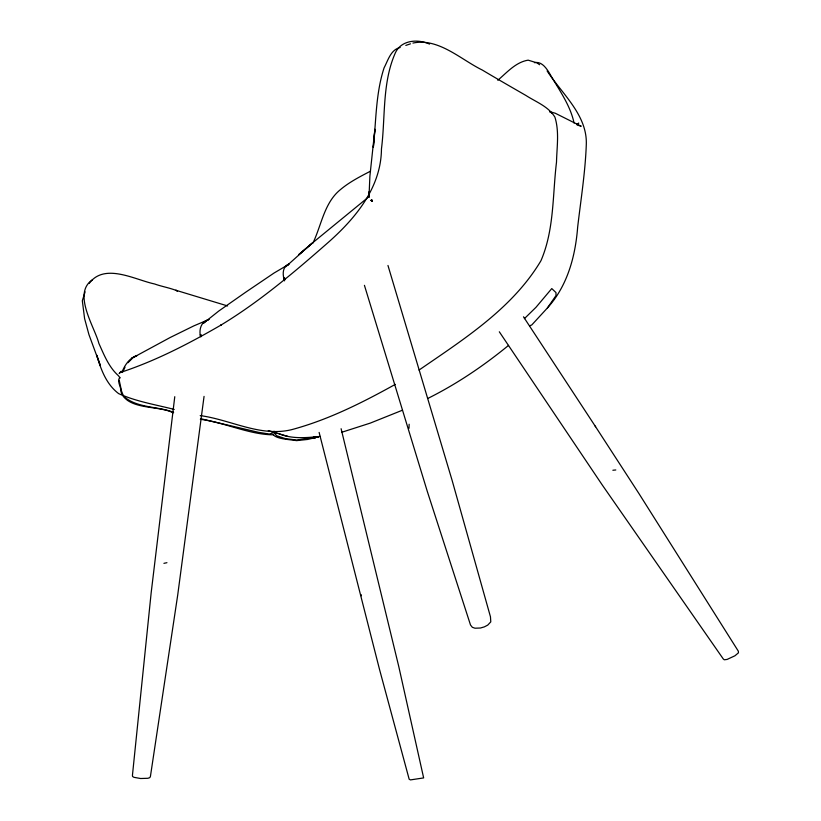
<?xml version="1.0" encoding="UTF-8"?>
<svg xmlns="http://www.w3.org/2000/svg" width="821" height="821" viewBox="0 0 821 821"><rect width="100%" height="100%" fill="white"/><g stroke="black" fill="none" stroke-linecap="round" stroke-linejoin="round"><path stroke-width="1.23" d="M273.321 434.781C276.913 439.163 290.203 439.553 296.566 440.631L307.608 439.451L315.685 437.521M368.988 191.693L369.07 195.224L369.891 176.166L374.899 129.225L373.339 147.339C376.162 120.759 375.7 93.471 384.095 67.825C388.076 60.251 390.755 49.65 400.166 47.474M274.204 431.497L274.163 433.006L276.79 435.797L285.38 438.63L296.668 440.035L315.551 437.1M361.25 595.8L361.281 594.763M368.516 197.235L368.957 196.229M174.77 396.687L151.177 592.68L132.438 775.342L132.571 776.492L133.956 777.323L140.596 778.513L147.893 778.287L149.74 777.672L150.397 776.574L177.695 595.153L204.06 396.389M369.06 194.741L368.516 196.876L366.638 198.579L310.666 244.432L285.77 266.743M319.133 432.431L379.538 669.495L409.166 779.221L410.459 779.899L423.646 777.918L398.77 666.529L341.105 428.716M409.125 424.231L409.022 428.295M85.097 291.845L82.326 300.763L84.604 318.63L88.935 334.588L100.419 365.827L96.765 355.165C100.891 369.532 106.309 384.269 118.635 393.608C136.255 401.602 155.621 404.63 174.237 409.433M312.934 243.037C321.504 225.231 324.182 202.869 340.274 189.743C349.346 182.077 360.009 176.628 370.497 171.179M274.04 431.251L273.455 432.698L269.36 434.052L258.441 432.298L201.063 418.792M273.485 434.781C250.066 434.904 224.205 422.333 200.345 419.295M122.852 371.81L124.987 367.285M122.237 371.503C125.049 364.678 129.605 358.038 136.861 355.503M119.558 377.598C116.839 381.991 121.272 386.794 120.892 391.453C127.019 410.592 159.941 405.164 173.139 412.901M119.127 373.576L120.369 372.241L122.288 372.426M369.04 196.691L368.434 196.814L369.142 197.338M89.161 283.419C104.534 262.443 134.89 279.787 154.594 283.974C162.065 286.662 170.44 287.955 177.541 291.014L175.756 290.224L227.602 305.946M529.566 325.824L531.772 324.962L547.381 307.998L555.991 295.611L555.991 292.594L551.774 288.571L536.01 307.28L524.414 318.63M547.381 307.998C567.527 285.831 575.398 256.255 577.666 227.068C580.878 199.513 585.311 172.041 586.307 144.28C587.292 114.919 561.933 93.789 547.114 70.945M127.953 362.728L131.935 358.787M497.793 80.273C506.926 72.556 515.732 62.139 528.16 60.159L536.955 62.848L539.623 64.736M206.882 320.539L203.3 323.341L218.797 311.015L245.807 292.132L274.111 272.983L288.93 264.239L287.35 265.491M508.538 345.395C483.548 365.889 456.64 384.115 427.669 398.513M419.049 370.055C463.803 339.227 512.53 308.429 540.947 260.729C554.329 229.706 552.502 195.08 556.505 162.106C556.833 147.175 559.45 131.688 554.914 117.136C548.387 106.391 535.959 101.958 525.851 95.421C511.278 87.026 496.695 78.631 482.255 70.021C460.663 59.461 438.465 37.643 412.912 43.072M92.475 279.787C72.115 293.302 94.477 326.604 98.879 343.404C104.01 354.785 108.783 367.049 118.286 375.577L120.235 377.906M576.763 124.31L578.784 123.171L576.947 124.166M395.27 384.382C362.359 402.659 328.318 419.818 291.814 429.619C260.626 437.377 230.67 419.685 200.211 415.6M120.328 372.395L120.81 372.139L119.845 372.652C155.456 361.035 188.799 343.691 221.188 324.962L220.798 325.178C259.6 301.718 294.37 272.131 328.359 242.308C355.729 218.058 381.16 187.383 381.457 148.929C385.511 116.921 382.011 82.777 395.435 52.677C401.428 39.839 418.033 38.874 429.557 44.088M288.725 264.023C282.044 266.979 282.537 275.025 284.538 280.854M136.974 355.626L131.678 358.346L170.224 337.482L193.869 325.865L209.15 319.369M208.565 319.708C200.981 321.565 198.713 329.96 200.611 336.713L200.345 334.619M402.444 410.213L370.23 423.123L341.793 432.257M405.81 45.412L410.49 43.831M534.43 62.673C541.439 61.062 546.191 67.886 549.362 73.059C558.506 89.15 570.174 104.636 574.064 123.037M315.582 437.48L313.519 438.024L318.291 436.7L313.489 437.531L315.521 437.172M315.716 437.449L313.632 438.004L318.291 436.7L313.55 437.552M315.716 437.347L318.291 436.7L313.437 437.572M163.913 563.339L166.94 562.693M315.51 437.275L318.291 436.7L315.695 437.234M612.866 470.248L615.801 469.961M320.2 436.403C306.438 437.809 292.245 439.153 279.078 433.806M173.631 412.337C157.673 406.108 136.614 408.283 123.478 396.102L121.559 391.186L119.23 380.297M549.67 111.656L555.283 113.247L581.206 126.239L577.071 124.977M271.494 431.528L276.882 433.129M268.272 430.573L287.884 436.423M550.091 112.046L552.174 113.134M371.482 200.817L371.123 200.334L372.057 201.217L371.697 199.965L371.964 200.519M121.149 371.225L121.847 371.913M371.441 200.601L371.092 200.201L372.057 201.217L371.728 200.098L371.954 200.642M371.595 200.858L371.225 200.416L372.057 201.217L371.595 199.883L371.79 200.386M371.523 200.488L372.057 201.217L371.646 200.406M499.312 331.797L602.162 484.842L723.311 659.006L724.286 659.786L727.108 659.427L734.959 655.774L738.448 652.828L738.356 651.227L638.943 493.565L595.133 426.027M523.49 316.803L595.605 426.756M364.432 285.339L427.279 491.348L470.505 624.976L472.332 627.295L474.969 628.209L480.459 628.014L484.349 626.875L487.736 625.109L490.784 621.887L490.465 616.807L452.135 480.449L387.964 265.47M283.82 277.857L284.302 279.92M284.538 277.672L284.949 279.787M368.311 196.547L368.403 197.061M201.042 334.516L201.227 336.641M300.855 252.817L298.608 254.767L312.678 242.842L300.855 252.817"/></g></svg>
